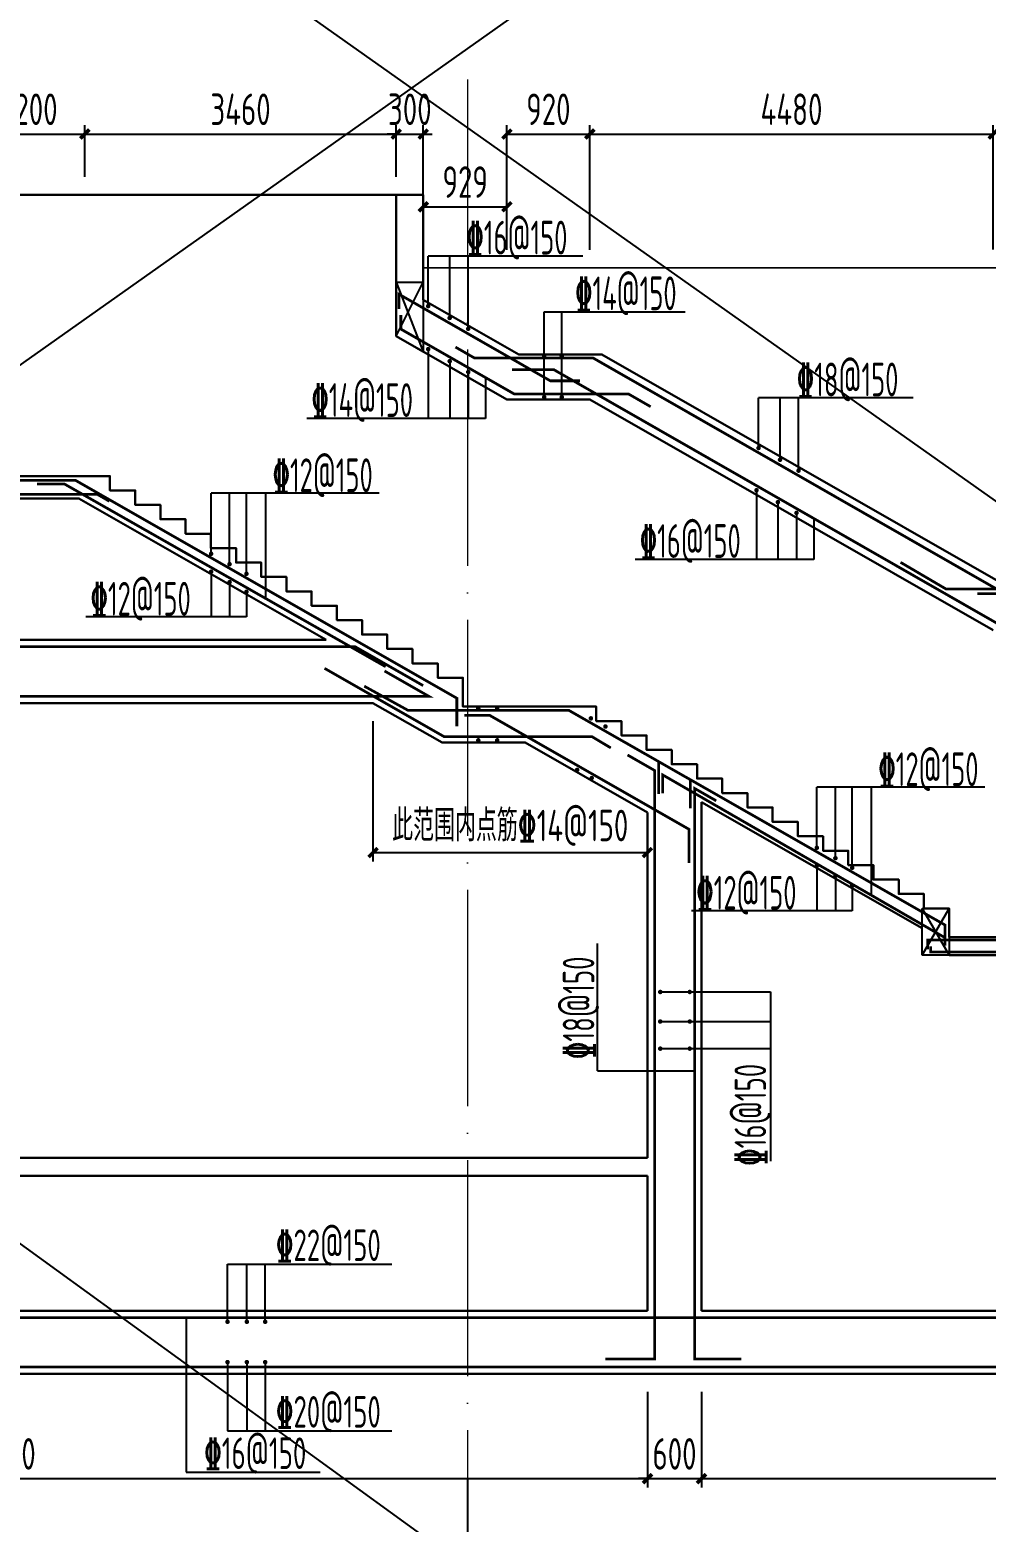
# Model space of a CAD drawing. Header units: millimetres. Extents: x -897614 to 191467, y -439928 to 101803.
# Drawn here: x -735758 to -725137, y -110664 to -94093 of the extents above; entities that cross this region are included whole.
import ezdxf

# ---------------------------------------------------------------- set-up
doc = ezdxf.new("R2010")
doc.units = ezdxf.units.MM
doc.header["$LTSCALE"] = 1000
doc.linetypes.add('ACAD_ISO04W100', pattern=[30, 24, -3, 0, -3])
doc.linetypes.add('DASHED', pattern=[19.05, 12.7, -6.35])
for name, color, linetype in [('AXIS', 3, 'Continuous'), ('DIM_LEAD', 3, 'Continuous'), ('HC_ZP', 4, 'Continuous'), ('JG_TEXT', 7, 'Continuous'), ('REIN', 1, 'Continuous'), ('备注', 1, 'Continuous')]:
    doc.layers.add(name, color=color, linetype=linetype)
for name, color, linetype, lineweight in [('Beam', 4, 'DASHED', 25), ('DOTE', 8, 'ACAD_ISO04W100', 9), ('WALL', 6, 'Continuous', 30)]:
    doc.layers.add(name, color=color, linetype=linetype, lineweight=lineweight)
doc.layers.add('DY', color=1, linetype='Continuous', plot=False)
doc.styles.add('TSSD', font='tssdeng.shx', dxfattribs={"width": 0.7, "bigfont": 'tssdchn.shx'})
doc.dimstyles.new('TSD', dxfattribs={"dimtxt": 350, "dimasz": 100, "dimexe": 100, "dimexo": 200, "dimgap": 100, "dimtad": 1, "dimdec": 0, "dimzin": 0, "dimdsep": 46, "dimtxsty": 'TSSD', "dimblk": 'ARCHTICK', "dimcen": 0.09, "dimclrt": 7, "dimazin": 2, "dimtfac": 1, "dimtdec": 0, "dimtix": 1, "dimtmove": 2, "dimatfit": 3, "dimfxl": 0, "dimtolj": 1, "dimtzin": 0, "dimarcsym": 0})

# ---------------------------------------------------------------- blocks, each defined once
blk = doc.blocks.new('_ArchTick')
at = {"color": 0, "linetype": 'ByBlock', "const_width": 0.4}
blk.add_lwpolyline([(-0.5, -0.5), (0.5, 0.5)], dxfattribs=at)
blk = doc.blocks.new('*D753')
at = {"layer": 'Defpoints', "color": 0, "transparency": 16777216}
for p in [(-743268, -109018, 0), (-728898, -109018), (-728898, -110181)]:
    blk.add_point(p, dxfattribs=at)
at = {"layer": 'DIM_LEAD', "color": 0, "lineweight": -2, "transparency": 16777216}
for p, q in [((-743268, -109218), (-743268, -110281)), ((-728898, -109218), (-728898, -110281)), ((-743268, -110181), (-728898, -110181))]:
    blk.add_line(p, q, dxfattribs=at)
at = {"layer": 'DIM_LEAD', "color": 0, "lineweight": -2, "transparency": 16777216, "xscale": 100, "yscale": 100, "zscale": 100, "rotation": 180}
blk.add_blockref('_ArchTick', (-743268, -110181), dxfattribs=at)
at = {"layer": 'DIM_LEAD', "color": 0, "lineweight": -2, "transparency": 16777216, "xscale": 100, "yscale": 100, "zscale": 100}
blk.add_blockref('_ArchTick', (-728898, -110181), dxfattribs=at)
at = {"layer": 'DIM_LEAD', "color": 7, "transparency": 16777216, "insert": (-736083, -109906), "char_height": 350, "attachment_point": 5, "style": 'TSSD'}
blk.add_mtext('\\A1;14370', dxfattribs=at)
blk = doc.blocks.new('*D754')
at = {"layer": 'Defpoints', "color": 0, "transparency": 16777216}
for p in [(-728898, -109018), (-728298, -109018, 0), (-728298, -110181)]:
    blk.add_point(p, dxfattribs=at)
at = {"layer": 'DIM_LEAD', "color": 0, "lineweight": -2, "transparency": 16777216}
for p, q in [((-728898, -109218), (-728898, -110281)), ((-728298, -109218), (-728298, -110281)), ((-728898, -110181), (-728998, -110181)), ((-728898, -110181), (-728298, -110181)), ((-728298, -110181), (-728198, -110181))]:
    blk.add_line(p, q, dxfattribs=at)
at = {"layer": 'DIM_LEAD', "color": 0, "lineweight": -2, "transparency": 16777216, "xscale": 100, "yscale": 100, "zscale": 100}
blk.add_blockref('_ArchTick', (-728898, -110181), dxfattribs=at)
at = {"layer": 'DIM_LEAD', "color": 0, "lineweight": -2, "transparency": 16777216, "xscale": 100, "yscale": 100, "zscale": 100, "rotation": 180}
blk.add_blockref('_ArchTick', (-728298, -110181), dxfattribs=at)
at = {"layer": 'DIM_LEAD', "color": 7, "transparency": 16777216, "insert": (-728598, -109906), "char_height": 350, "attachment_point": 5, "style": 'TSSD'}
blk.add_mtext('\\A1;600', dxfattribs=at)
blk = doc.blocks.new('*D755')
at = {"layer": 'Defpoints', "color": 0, "transparency": 16777216}
for p in [(-728298, -109018, 0), (-720098, -109018), (-720098, -110181)]:
    blk.add_point(p, dxfattribs=at)
at = {"layer": 'DIM_LEAD', "color": 0, "lineweight": -2, "transparency": 16777216}
for p, q in [((-728298, -109218), (-728298, -110281)), ((-720098, -109218), (-720098, -110281)), ((-728298, -110181), (-720098, -110181))]:
    blk.add_line(p, q, dxfattribs=at)
at = {"layer": 'DIM_LEAD', "color": 0, "lineweight": -2, "transparency": 16777216, "xscale": 100, "yscale": 100, "zscale": 100, "rotation": 180}
blk.add_blockref('_ArchTick', (-728298, -110181), dxfattribs=at)
at = {"layer": 'DIM_LEAD', "color": 0, "lineweight": -2, "transparency": 16777216, "xscale": 100, "yscale": 100, "zscale": 100}
blk.add_blockref('_ArchTick', (-720098, -110181), dxfattribs=at)
at = {"layer": 'DIM_LEAD', "color": 7, "transparency": 16777216, "insert": (-724198, -109906), "char_height": 350, "attachment_point": 5, "style": 'TSSD'}
blk.add_mtext('\\A1;8200', dxfattribs=at)
blk = doc.blocks.new('*D789')
at = {"layer": 'Defpoints', "color": 0, "transparency": 16777216}
for p in [(-735148, -95250), (-736348, -95926, 0), (-735148, -95926, 0)]:
    blk.add_point(p, dxfattribs=at)
at = {"layer": 'DIM_LEAD', "color": 0, "lineweight": -2, "transparency": 16777216}
for p, q in [((-736348, -95726), (-736348, -95150)), ((-736348, -95250), (-735148, -95250)), ((-735148, -95726), (-735148, -95150))]:
    blk.add_line(p, q, dxfattribs=at)
at = {"layer": 'DIM_LEAD', "color": 0, "lineweight": -2, "transparency": 16777216, "xscale": 100, "yscale": 100, "zscale": 100, "rotation": 180}
blk.add_blockref('_ArchTick', (-736348, -95250), dxfattribs=at)
at = {"layer": 'DIM_LEAD', "color": 0, "lineweight": -2, "transparency": 16777216, "xscale": 100, "yscale": 100, "zscale": 100}
blk.add_blockref('_ArchTick', (-735148, -95250), dxfattribs=at)
at = {"layer": 'DIM_LEAD', "color": 7, "transparency": 16777216, "insert": (-735748, -94975), "char_height": 350, "attachment_point": 5, "style": 'TSSD'}
blk.add_mtext('\\A1;1200', dxfattribs=at)
blk = doc.blocks.new('*D790')
at = {"layer": 'Defpoints', "color": 0, "transparency": 16777216}
for p in [(-731688, -95250), (-735148, -95926, 0), (-731688, -95926, 0)]:
    blk.add_point(p, dxfattribs=at)
at = {"layer": 'DIM_LEAD', "color": 0, "lineweight": -2, "transparency": 16777216}
for p, q in [((-735148, -95726), (-735148, -95150)), ((-735148, -95250), (-731688, -95250)), ((-731688, -95726), (-731688, -95150))]:
    blk.add_line(p, q, dxfattribs=at)
at = {"layer": 'DIM_LEAD', "color": 0, "lineweight": -2, "transparency": 16777216, "xscale": 100, "yscale": 100, "zscale": 100, "rotation": 180}
blk.add_blockref('_ArchTick', (-735148, -95250), dxfattribs=at)
at = {"layer": 'DIM_LEAD', "color": 0, "lineweight": -2, "transparency": 16777216, "xscale": 100, "yscale": 100, "zscale": 100}
blk.add_blockref('_ArchTick', (-731688, -95250), dxfattribs=at)
at = {"layer": 'DIM_LEAD', "color": 7, "transparency": 16777216, "insert": (-733418, -94975), "char_height": 350, "attachment_point": 5, "style": 'TSSD'}
blk.add_mtext('\\A1;3460', dxfattribs=at)
blk = doc.blocks.new('*D792')
at = {"layer": 'Defpoints', "color": 0, "transparency": 16777216}
for p in [(-731388, -95250), (-731688, -95926, 0), (-731388, -97091, 0)]:
    blk.add_point(p, dxfattribs=at)
at = {"layer": 'DIM_LEAD', "color": 0, "lineweight": -2, "transparency": 16777216}
for p, q in [((-731688, -95250), (-731788, -95250)), ((-731688, -95726), (-731688, -95150)), ((-731688, -95250), (-731388, -95250)), ((-731388, -96891), (-731388, -95150)), ((-731388, -95250), (-731288, -95250))]:
    blk.add_line(p, q, dxfattribs=at)
at = {"layer": 'DIM_LEAD', "color": 0, "lineweight": -2, "transparency": 16777216, "xscale": 100, "yscale": 100, "zscale": 100}
blk.add_blockref('_ArchTick', (-731688, -95250), dxfattribs=at)
at = {"layer": 'DIM_LEAD', "color": 0, "lineweight": -2, "transparency": 16777216, "xscale": 100, "yscale": 100, "zscale": 100, "rotation": 180}
blk.add_blockref('_ArchTick', (-731388, -95250), dxfattribs=at)
at = {"layer": 'DIM_LEAD', "color": 7, "transparency": 16777216, "insert": (-731538, -94975), "char_height": 350, "attachment_point": 5, "style": 'TSSD'}
blk.add_mtext('\\A1;300', dxfattribs=at)
blk = doc.blocks.new('*D793')
at = {"layer": 'Defpoints', "color": 0, "transparency": 16777216}
for p in [(-730459, -96058), (-730459, -96735), (-731388, -97091, 0)]:
    blk.add_point(p, dxfattribs=at)
at = {"layer": 'DIM_LEAD', "color": 0, "lineweight": -2, "transparency": 16777216}
for p, q in [((-731388, -96891), (-731388, -95958)), ((-731388, -96058), (-730459, -96058)), ((-730459, -96535), (-730459, -95958))]:
    blk.add_line(p, q, dxfattribs=at)
at = {"layer": 'DIM_LEAD', "color": 0, "lineweight": -2, "transparency": 16777216, "xscale": 100, "yscale": 100, "zscale": 100, "rotation": 180}
blk.add_blockref('_ArchTick', (-731388, -96058), dxfattribs=at)
at = {"layer": 'DIM_LEAD', "color": 0, "lineweight": -2, "transparency": 16777216, "xscale": 100, "yscale": 100, "zscale": 100}
blk.add_blockref('_ArchTick', (-730459, -96058), dxfattribs=at)
at = {"layer": 'DIM_LEAD', "color": 7, "transparency": 16777216, "insert": (-730923, -95783), "char_height": 350, "attachment_point": 5, "style": 'TSSD'}
blk.add_mtext('\\A1;929', dxfattribs=at)
blk = doc.blocks.new('*D794')
at = {"layer": 'Defpoints', "color": 0, "transparency": 16777216}
for p in [(-729539, -95250), (-730459, -96735), (-729539, -96735)]:
    blk.add_point(p, dxfattribs=at)
at = {"layer": 'DIM_LEAD', "color": 0, "lineweight": -2, "transparency": 16777216}
for p, q in [((-730459, -96535), (-730459, -95150)), ((-730459, -95250), (-729539, -95250)), ((-729539, -96535), (-729539, -95150))]:
    blk.add_line(p, q, dxfattribs=at)
at = {"layer": 'DIM_LEAD', "color": 0, "lineweight": -2, "transparency": 16777216, "xscale": 100, "yscale": 100, "zscale": 100, "rotation": 180}
blk.add_blockref('_ArchTick', (-730459, -95250), dxfattribs=at)
at = {"layer": 'DIM_LEAD', "color": 0, "lineweight": -2, "transparency": 16777216, "xscale": 100, "yscale": 100, "zscale": 100}
blk.add_blockref('_ArchTick', (-729539, -95250), dxfattribs=at)
at = {"layer": 'DIM_LEAD', "color": 7, "transparency": 16777216, "insert": (-729999, -94975), "char_height": 350, "attachment_point": 5, "style": 'TSSD'}
blk.add_mtext('\\A1;920', dxfattribs=at)
blk = doc.blocks.new('*D795')
at = {"layer": 'Defpoints', "color": 0, "transparency": 16777216}
for p in [(-725059, -95250), (-729539, -96735), (-725059, -96733)]:
    blk.add_point(p, dxfattribs=at)
at = {"layer": 'DIM_LEAD', "color": 0, "lineweight": -2, "transparency": 16777216}
for p, q in [((-729539, -96535), (-729539, -95150)), ((-729539, -95250), (-725059, -95250)), ((-725059, -96533), (-725059, -95150))]:
    blk.add_line(p, q, dxfattribs=at)
at = {"layer": 'DIM_LEAD', "color": 0, "lineweight": -2, "transparency": 16777216, "xscale": 100, "yscale": 100, "zscale": 100, "rotation": 180}
blk.add_blockref('_ArchTick', (-729539, -95250), dxfattribs=at)
at = {"layer": 'DIM_LEAD', "color": 0, "lineweight": -2, "transparency": 16777216, "xscale": 100, "yscale": 100, "zscale": 100}
blk.add_blockref('_ArchTick', (-725059, -95250), dxfattribs=at)
at = {"layer": 'DIM_LEAD', "color": 7, "transparency": 16777216, "insert": (-727299, -94975), "char_height": 350, "attachment_point": 5, "style": 'TSSD'}
blk.add_mtext('\\A1;4480', dxfattribs=at)
blk = doc.blocks.new('*D1130')
at = {"layer": 'Defpoints', "color": 0, "transparency": 16777216}
for p in [(-731947, -101568, 0), (-728898, -102785), (-728898, -103229)]:
    blk.add_point(p, dxfattribs=at)
at = {"layer": 'DIM_LEAD', "color": 0, "lineweight": -2, "transparency": 16777216}
for p, q in [((-731947, -101768), (-731947, -103329)), ((-728898, -102985), (-728898, -103329)), ((-731947, -103229), (-728898, -103229))]:
    blk.add_line(p, q, dxfattribs=at)
at = {"layer": 'DIM_LEAD', "color": 0, "lineweight": -2, "transparency": 16777216, "xscale": 100, "yscale": 100, "zscale": 100, "rotation": 180}
blk.add_blockref('_ArchTick', (-731947, -103229), dxfattribs=at)
at = {"layer": 'DIM_LEAD', "color": 0, "lineweight": -2, "transparency": 16777216, "xscale": 100, "yscale": 100, "zscale": 100}
blk.add_blockref('_ArchTick', (-728898, -103229), dxfattribs=at)
at = {"layer": 'DIM_LEAD', "color": 7, "transparency": 16777216, "insert": (-730423, -102954), "char_height": 350, "attachment_point": 5, "style": 'TSSD'}
blk.add_mtext('\\A1;此范围内点筋\x8414@150', dxfattribs=at)

msp = doc.modelspace()

# ---------------------------------------------------------------- linework, layer by layer
at = {"layer": 'AXIS'}
msp.add_line((-730898.22776, -110178.37096, 0), (-730898.22776, -111998.22092, 0), dxfattribs=at)
at = {"layer": 'Beam'}
for p, q in [((-731688.15501, -96895.60106, 0), (-731388.15501, -97666.64354, 0)), ((-731688.15501, -97495.60106, 0), (-731388.15501, -96895.60106, 0)), ((-725848.15501, -103848.0803), (-725548.15501, -104368.0803)), ((-725848.15501, -104368.0803), (-725548.15501, -103848.0803))]:
    msp.add_line(p, q, dxfattribs=at)
at = {"layer": 'Beam', "elevation": 0}
msp.add_lwpolyline([(-731688.15501, -96895.60106), (-731388.15501, -96895.60106), (-731388.15501, -97666.64354), (-731688.15501, -97495.60106)], close=True, dxfattribs=at)
at = {"layer": 'Beam'}
msp.add_lwpolyline([(-725848.15501, -103848.0803), (-725548.15501, -103848.0803), (-725548.15501, -104368.0803), (-725848.15501, -104368.0803)], close=True, dxfattribs=at)
at = {"layer": 'DOTE', "ltscale": 0.1}
msp.add_line((-730898.22776, -94643.86249, 0), (-730898.22776, -110386.09766, 0), dxfattribs=at)
at = {"layer": 'DY'}
msp.add_line((-665796.93925, -158342.98831), (-897614.31872, 9634.60665), dxfattribs=at)
at = {"layer": 'HC_ZP', "color": 7}
msp.add_line((-731388.15501, -96735.0803), (-711697.655, -96728.0803), dxfattribs=at)
at = {"layer": 'JG_TEXT'}
for p, q in [((-731333.35553, -97160.67672, 0), (-731333.35553, -96604.46533, 0)), ((-729615.93394, -96604.46533, 0), (-731333.35553, -96604.46533, 0)), ((-731095.21122, -97292.12279, 0), (-731095.21122, -96604.46533, 0)), ((-730889.04004, -97412.2627, 0), (-730889.04004, -96604.46533, 0)), ((-730045.15269, -98171.92712, 0), (-730045.15269, -97222.93109, 0)), ((-730045.15269, -97222.93109, 0), (-728478.07786, -97222.93109, 0)), ((-729850.66284, -98171.92712, 0), (-729850.66284, -97222.93109, 0)), ((-731333.35553, -97641.00705, 0), (-731333.35553, -98408.36843, 0)), ((-731095.21122, -97772.45312, 0), (-731095.21122, -98408.36843, 0)), ((-730889.04004, -97892.59303, 0), (-730889.04004, -98408.36843, 0)), ((-730698.2204, -97952.96583, 0), (-730698.2204, -98408.36843, 0)), ((-727664.5657, -98736.0862, 0), (-727664.5657, -98179.8748, 0)), ((-725947.14411, -98179.8748, 0), (-727664.5657, -98179.8748, 0)), ((-727426.42138, -98867.53227, 0), (-727426.42138, -98179.8748, 0)), ((-727220.2502, -98987.67218, 0), (-727220.2502, -98179.8748, 0)), ((-730698.2204, -98408.36843, 0), (-732682.113, -98408.36843, 0)), ((-733745.11548, -99911.20803, 0), (-733745.11548, -99238.44192, 0)), ((-731878.74906, -99238.44192, 0), (-733745.11548, -99238.44192, 0)), ((-733539.62289, -100026.72428, 0), (-733539.62289, -99238.44192, 0)), ((-733352.41275, -100133.42737, 0), (-733352.41275, -99238.44192, 0)), ((-733138.49186, -100407.38008, 0), (-733138.49186, -99238.44192, 0)), ((-727687.60987, -99206.08566, 0), (-727687.60987, -99973.44704, 0)), ((-727449.46555, -99337.53173, 0), (-727449.46555, -99973.44704, 0)), ((-727243.29438, -99457.67164, 0), (-727243.29438, -99973.44704, 0)), ((-727052.47474, -99518.04444, 0), (-727052.47474, -99973.44704, 0)), ((-727052.47474, -99973.44704, 0), (-729036.36734, -99973.44704, 0)), ((-733745.11548, -100110.30701, 0), (-733745.11548, -100609.9524, 0)), ((-733539.62289, -100225.82326, 0), (-733539.62289, -100609.9524, 0)), ((-733352.41275, -100332.52634, 0), (-733352.41275, -100609.9524, 0)), ((-733352.41275, -100609.9524, 0), (-735137.11814, -100609.9524, 0)), ((-727017.21138, -103175.50429, 0), (-727017.21138, -102502.73817, 0)), ((-725150.84496, -102502.73817, 0), (-727017.21138, -102502.73817, 0)), ((-726811.71879, -103291.02054, 0), (-726811.71879, -102502.73817, 0)), ((-726624.50865, -103397.72362, 0), (-726624.50865, -102502.73817, 0)), ((-726410.58776, -103703.4285, 0), (-726410.58776, -102502.73817, 0)), ((-727017.21138, -103374.60326, 0), (-727017.21138, -103874.24866, 0)), ((-726811.71879, -103490.11951, 0), (-726811.71879, -103874.24866, 0)), ((-726624.50865, -103596.8226, 0), (-726624.50865, -103874.24866, 0)), ((-726624.50865, -103874.24866, 0), (-728409.21404, -103874.24866, 0)), ((-729451.85926, -105651.07074), (-729451.85926, -104237.19001)), ((-728756.56826, -104776.94972), (-727532.83589, -104776.94972)), ((-727532.83589, -104776.94972), (-727532.83589, -106656.21661)), ((-728756.56826, -105105.2564), (-727532.83589, -105105.2564)), ((-728756.56826, -105406.20519), (-727532.83589, -105406.20519)), ((-729451.85926, -105651.07074), (-728370.21796, -105651.07074)), ((-733562.44745, -107801.06751, 0), (-731738.89048, -107801.06751, 0)), ((-733562.44745, -108439.06483, 0), (-733562.44745, -107801.06751, 0)), ((-733347.79914, -108439.06483, 0), (-733347.79914, -107801.06751, 0)), ((-733144.0651, -108439.06483, 0), (-733144.0651, -107801.06751, 0)), ((-734021.71915, -108393.3803, 0), (-734021.71915, -110110.294, 0)), ((-733562.44745, -108887.06252, 0), (-733562.44745, -109651.0223, 0)), ((-733347.79914, -108887.06252, 0), (-733347.79914, -109651.0223, 0)), ((-733144.0651, -108887.06252, 0), (-733144.0651, -109651.0223, 0)), ((-733562.44745, -109651.0223, 0), (-731738.89048, -109651.0223, 0)), ((-734021.71915, -110110.294, 0), (-732535.17359, -110110.294, 0))]:
    msp.add_line(p, q, dxfattribs=at)
at = {"layer": 'REIN', "const_width": 30, "elevation": 0}
for points in [[(-731656.65624, -97192.00551), (-731656.65624, -97029.23315), (-729977.91519, -97990.26512), (-729646.89165, -97990.26512)], [(-731637.88674, -97260.05882), (-731637.88674, -97415.7724), (-730376.83883, -98137.43129), (-729107.04908, -98137.43129), (-728863.02729, -98277.75076)], [(-719614.05601, -107926.65945), (-719614.05601, -108393.3803), (-743706.80187, -108393.3803), (-743706.80187, -108028.70241)]]:
    msp.add_lwpolyline(points, dxfattribs=at)
at = {"layer": 'REIN', "const_width": 25, "elevation": 0}
for points in [[(-731345.85553, -97160.67672, 1), (-731320.85553, -97160.67672, 1)], [(-731107.71122, -97292.12279, 1), (-731082.71122, -97292.12279, 1)], [(-730901.54004, -97412.2627, 1), (-730876.54004, -97412.2627, 1)], [(-731345.85553, -97638.52429, 1), (-731320.85553, -97638.52429, 1)], [(-731107.71122, -97772.45312, 1), (-731082.71122, -97772.45312, 1)], [(-730057.65269, -97714.53473, 1), (-730032.65269, -97714.53473, 1)], [(-729863.16284, -97714.53473, 1), (-729838.16284, -97714.53473, 1)], [(-730901.54004, -97892.59303, 1), (-730876.54004, -97892.59303, 1)], [(-730057.65269, -98171.92712, 1), (-730032.65269, -98171.92712, 1)], [(-729863.16284, -98171.92712, 1), (-729838.16284, -98171.92712, 1)], [(-727677.0657, -98736.0862, 1), (-727652.0657, -98736.0862, 1)], [(-727438.92138, -98867.53227, 1), (-727413.92138, -98867.53227, 1)], [(-727232.7502, -98987.67218, 1), (-727207.7502, -98987.67218, 1)], [(-727700.10987, -99206.08566, 1), (-727675.10987, -99206.08566, 1)], [(-727461.96555, -99337.53173, 1), (-727436.96555, -99337.53173, 1)], [(-727255.79438, -99457.67164, 1), (-727230.79438, -99457.67164, 1)], [(-733757.61548, -99911.20803, 1), (-733732.61548, -99911.20803, 1)], [(-733757.61548, -100110.30701, 1), (-733732.61548, -100110.30701, 1)], [(-733552.12289, -100026.72428, 1), (-733527.12289, -100026.72428, 1)], [(-733552.12289, -100225.82326, 1), (-733527.12289, -100225.82326, 1)], [(-733364.91275, -100133.42737, 1), (-733339.91275, -100133.42737, 1)], [(-733364.91275, -100332.52634, 1), (-733339.91275, -100332.52634, 1)], [(-727029.71138, -103175.50429, 1), (-727004.71138, -103175.50429, 1)], [(-727029.71138, -103374.60326, 1), (-727004.71138, -103374.60326, 1)], [(-726824.21879, -103291.02054, 1), (-726799.21879, -103291.02054, 1)], [(-726637.00865, -103397.72362, 1), (-726612.00865, -103397.72362, 1)], [(-726824.21879, -103490.11951, 1), (-726799.21879, -103490.11951, 1)], [(-726637.00865, -103596.8226, 1), (-726612.00865, -103596.8226, 1)], [(-733562.44745, -108451.56483, -1), (-733562.44745, -108426.56483, -1)], [(-733347.79914, -108451.56483, -1), (-733347.79914, -108426.56483, -1)], [(-733144.0651, -108451.56483, -1), (-733144.0651, -108426.56483, -1)], [(-733562.44745, -108899.56252, -1), (-733562.44745, -108874.56252, -1)], [(-733347.79914, -108899.56252, -1), (-733347.79914, -108874.56252, -1)], [(-733144.0651, -108899.56252, -1), (-733144.0651, -108874.56252, -1)]]:
    msp.add_lwpolyline(points, format="xyb", close=True, dxfattribs=at)
at = {"layer": 'REIN', "const_width": 30}
for points in [[(-731031.39417, -97615.39725), (-730819.4032, -97737.43129), (-729501.29532, -97737.43129), (-724428.12217, -100641.38624), (-724097.09863, -100641.38624)], [(-730401.51436, -97867.60272), (-729936.50502, -97867.60272), (-725009.63202, -100687.10042), (-723344.42213, -100687.10043), (-722889.89743, -100944.87466)], [(-744500.17189, -98655.06546), (-743792.80657, -98655.06546), (-743792.80657, -108942.7803), (-719573.455, -108942.7803), (-719573.455, -106786.52145), (-719071.70579, -106786.52145)], [(-731015.82195, -101825.55327), (-731015.82195, -101514.73163), (-735250.66296, -99095.43059), (-736610.4819, -99095.43059), (-736610.4819, -99212.16998)], [(-736579.87377, -99159.59048), (-736579.87377, -99249.45225), (-735010.78681, -99249.45225), (-734874.19728, -99328.09367)], [(-735677.41037, -99136.02411), (-735373.58889, -99136.02411), (-731805.91928, -101165.3669)], [(-721599.60055, -101417.66724), (-721947.46988, -101417.66724), (-723897.70317, -100303.24822), (-725580.78799, -100303.24822), (-726087.85962, -100005.76734)], [(-711533.90062, -102018.3245), (-711533.90062, -101482.61077), (-722698.61868, -101482.61077), (-724676.57413, -100352.35052), (-725236.21184, -100352.35052)], [(-731389.84697, -101374.9034), (-732144.91844, -100943.3803), (-743739.86799, -100943.3803), (-743739.86799, -101244.01423)], [(-731819.17996, -101212.28201), (-731328.4722, -101492.7803), (-743675.19141, -101492.7803), (-743675.19141, -101270.76406)], [(-732485.16235, -101182.90559), (-731159.52374, -101940.41337), (-729517.1069, -101940.41337), (-729305.49042, -102066.70257)], [(-725595.20485, -104263.93809), (-725595.20485, -104032.46292), (-729771.73931, -101649.46619), (-731557.77855, -101649.46619), (-732044.14183, -101380.87104)], [(-728438.53499, -103343.63379), (-728438.53499, -102969.54979), (-730650.1172, -101705.40197), (-730933.68801, -101705.40197)], [(-729119.94627, -102144.99046), (-728819.64161, -102316.95812), (-728819.64161, -108853.11948), (-729367.08753, -108853.11948)], [(-728773.60354, -102577.44995), (-728773.60354, -102218.97047)], [(-725595.20485, -104173.63505), (-728728.38811, -102366.82349), (-728728.38811, -102570.15011)], [(-728423.13312, -102738.32298), (-728423.13312, -102418.93766)], [(-728134.59092, -102654.13337), (-728375.64161, -102516.09714), (-728375.64161, -108853.11948), (-727855.28338, -108853.11948)], [(-725786.41878, -104302.21281), (-725786.41878, -104198.88789), (-724365.98677, -104198.88789), (-719643.39971, -106923.929), (-719643.39971, -107217.2643)], [(-725753.66646, -104270.33748), (-725753.66646, -104331.6611), (-724208.8681, -104331.6611), (-724008.0734, -104449.14386)]]:
    msp.add_lwpolyline(points, dxfattribs=at)
at = {"layer": 'REIN', "const_width": 25}
for points in [[(-730777.47427, -101638.92496, -1), (-730777.47427, -101613.92496, -1)], [(-730567.15518, -101638.92496, -1), (-730567.15518, -101613.92496, -1)], [(-729526.83962, -101750.71379, -1), (-729526.83962, -101725.71379, -1)], [(-729365.09518, -101841.72641, -1), (-729365.09518, -101816.72641, -1)], [(-730777.47427, -101994.76955, -1), (-730777.47427, -101969.76955, -1)], [(-730567.15518, -101994.76955, -1), (-730567.15518, -101969.76955, -1)], [(-729679.46234, -102323.10853, -1), (-729679.46234, -102298.10853, -1)], [(-729517.7179, -102414.12115, -1), (-729517.7179, -102389.12115, -1)], [(-728756.56826, -104789.44972, -1), (-728756.56826, -104764.44972, -1)], [(-728428.42528, -104789.44972, -1), (-728428.42528, -104764.44972, -1)], [(-728756.56826, -105117.7564, -1), (-728756.56826, -105092.7564, -1)], [(-728428.42528, -105117.7564, -1), (-728428.42528, -105092.7564, -1)], [(-728756.56826, -105418.70519, -1), (-728756.56826, -105393.70519, -1)], [(-728428.42528, -105418.70519, -1), (-728428.42528, -105393.70519, -1)]]:
    msp.add_lwpolyline(points, format="xyb", close=True, dxfattribs=at)
at = {"layer": 'WALL'}
for p, q in [((-731688.15501, -95926.0803, 0), (-741128.15501, -95926.0803)), ((-731688.15501, -95926.0803, 0), (-731388.15501, -95926.0803, 0)), ((-731688.15501, -97495.60106, 0), (-731688.15501, -95926.0803, 0)), ((-731388.15501, -97091.15408, 0), (-731388.15501, -95926.0803, 0)), ((-730326.03413, -97698.0803, 0), (-731388.15501, -97091.15408, 0)), ((-730458.81635, -98198.0803, 0), (-731688.15501, -97495.60106, 0)), ((-729406.03413, -97698.0803, 0), (-730326.03413, -97698.0803, 0)), ((-724926.03413, -100258.0803, 0), (-729406.03413, -97698.0803, 0)), ((-729538.81635, -98198.0803, 0), (-730458.81635, -98198.0803, 0)), ((-725058.81635, -100758.0803, 0), (-729538.81635, -98198.0803, 0)), ((-736348.15501, -99298.0803, 0), (-735214.54612, -99298.0803, 0)), ((-735214.54612, -99298.0803, 0), (-732467.04612, -100868.0803, 0)), ((-732467.04612, -100868.0803, 0), (-743268.10657, -100868.0803, 0)), ((-731947.49367, -101568.0803, 0), (-743268.10657, -101568.0803, 0)), ((-731947.49367, -101568.0803, 0), (-731177.49367, -102008.0803, 0)), ((-731177.49367, -102008.0803, 0), (-730257.49367, -102008.0803, 0)), ((-730257.49367, -102008.0803, 0), (-728897.64161, -102785.13862, 0)), ((-728297.64161, -108318.0803, 0), (-728297.64161, -102667.29532, 0)), ((-725848.15501, -104067.00195, 0), (-728297.64161, -102667.29532, 0)), ((-728897.64161, -106618.0803), (-728897.64161, -102785.13862)), ((-724401.2679, -104368.0803, 0), (-725548.15501, -104368.0803, 0)), ((-728897.64161, -106618.0803, 0), (-743268.10657, -106618.0803, 0)), ((-728897.64161, -106818.0803, 0), (-743268.10657, -106818.0803, 0)), ((-728897.64161, -108318.0803), (-728897.64161, -106818.0803)), ((-728897.64161, -108318.0803, 0), (-743268.10657, -108318.0803, 0)), ((-720097.63969, -108318.0803), (-728297.64161, -108318.0803, 0)), ((-719497.63969, -109018.0803), (-743868.10712, -109018.0803, 0))]:
    msp.add_line(p, q, dxfattribs=at)
at = {"layer": 'WALL', "elevation": 0}
msp.add_lwpolyline([(-724068.15501, -104168.0803), (-725548.15501, -104168.0803), (-725548.15501, -103848.0803), (-725828.15501, -103848.0803), (-725828.15501, -103688.0803), (-726108.15501, -103688.0803), (-726108.15501, -103528.0803), (-726388.15501, -103528.0803), (-726388.15501, -103368.0803), (-726668.15501, -103368.0803), (-726668.15501, -103208.0803), (-726948.15501, -103208.0803), (-726948.15501, -103048.0803), (-727228.15501, -103048.0803), (-727228.15501, -102888.0803), (-727508.15501, -102888.0803), (-727508.15501, -102728.0803), (-727788.15501, -102728.0803), (-727788.15501, -102568.0803), (-728068.15501, -102568.0803), (-728068.15501, -102408.0803), (-728348.15501, -102408.0803), (-728348.15501, -102248.0803), (-728628.15501, -102248.0803), (-728628.15501, -102088.0803), (-728908.15501, -102088.0803), (-728908.15501, -101928.0803), (-729188.15501, -101928.0803), (-729188.15501, -101768.0803), (-729468.15501, -101768.0803), (-729468.15501, -101608.0803), (-730948.15501, -101608.0803), (-730948.15501, -101288.0803), (-731228.15501, -101288.0803), (-731228.15501, -101128.0803), (-731508.15501, -101128.0803), (-731508.15501, -100968.0803), (-731788.15501, -100968.0803), (-731788.15501, -100808.0803), (-732068.15501, -100808.0803), (-732068.15501, -100648.0803), (-732348.15501, -100648.0803), (-732348.15501, -100488.0803), (-732628.15501, -100488.0803), (-732628.15501, -100328.0803), (-732908.15501, -100328.0803), (-732908.15501, -100168.0803), (-733188.15501, -100168.0803), (-733188.15501, -100008.0803), (-733468.15501, -100008.0803), (-733468.15501, -99848.0803), (-733748.15501, -99848.0803), (-733748.15501, -99688.0803), (-734028.15501, -99688.0803), (-734028.15501, -99528.0803), (-734308.15501, -99528.0803), (-734308.15501, -99368.0803), (-734588.15501, -99368.0803), (-734588.15501, -99208.0803), (-734868.15501, -99208.0803), (-734868.15501, -99048.0803), (-736348.15501, -99048.0803)], dxfattribs=at)
at = {"layer": '备注', "color": 1}
for p, q in [((-768645.49474, -68489.82125), (-694395.49474, -120989.82125)), ((-694395.49474, -68489.82125), (-768645.49474, -120989.82125))]:
    msp.add_line(p, q, dxfattribs=at)

# ---------------------------------------------------------------- texts
at = {"layer": 'JG_TEXT', "style": 'TSSD'}
for s, height, width, p in [('%%13216@150', 375, 0.6, (-730908.09926, -96587.61929, 0)), ('%%13214@150', 375, 0.6, (-729701.86046, -97206.08506, 0)), ('%%13218@150', 375, 0.6, (-727239.30943, -98163.02877, 0)), ('%%13214@150', 375, 0.6, (-732629.82742, -98391.5224, 0)), ('%%13212@150', 375, 0.6, (-733061.83699, -99226.54181, 0)), ('%%13216@150', 375, 0.6, (-728984.08176, -99956.60101, 0)), ('%%13212@150', 375, 0.6, (-735083.39025, -100598.05229, 0)), ('%%13212@150', 375, 0.6, (-726333.93289, -102490.83806, 0)), ('%%13212@150', 375, 0.6, (-728355.48615, -103862.34854, 0)), ('%%13222@150', 350, 0.65, (-733025.0286, -107764.34263, 0)), ('%%13220@150', 350, 0.65, (-733025.0286, -109614.29743, 0)), ('%%13216@150', 350, 0.65, (-733821.31171, -110073.56912, 0))]:
    msp.add_text(s, height=height, dxfattribs=dict(at, width=width)).set_placement(p)
at = {"layer": 'JG_TEXT', "style": 'TSSD', "width": 0.65}
for s, p in [('%%13218@150', (-729488.58414, -105523.32813, 0)), ('%%13216@150', (-727580.70868, -106708.46191, 0))]:
    msp.add_text(s, height=350, rotation=90, dxfattribs=at).set_placement(p)

# ---------------------------------------------------------------- dimensions: what is measured, and where the dimension line sits
at = {"layer": 'DIM_LEAD'}
for base, p1, p2, picture, middle in [((-735148.15501, -95249.8117), (-736348.15501, -95926.0803, 0), (-735148.15501, -95926.0803, 0), '*D789', (-735748.15501, -94974.8117)), ((-731688.15501, -95249.8117), (-735148.15501, -95926.0803, 0), (-731688.15501, -95926.0803, 0), '*D790', (-733418.15501, -94974.8117)), ((-731388.15501, -95249.8117), (-731688.15501, -95926.0803, 0), (-731388.15501, -97091.15408, 0), '*D792', (-731538.15501, -94974.8117)), ((-729538.81635, -95249.8117), (-730458.81635, -96734.74992), (-729538.81635, -96734.74992), '*D794', (-729998.81635, -94974.8117)), ((-725058.81635, -95249.8117), (-729538.81635, -96734.74992), (-725058.81635, -96732.83021), '*D795', (-727298.81635, -94974.8117)), ((-730458.81635, -96058.48131), (-731388.15501, -97091.15408, 0), (-730458.81635, -96734.74992), '*D793', (-730923.48568, -95783.48131)), ((-728897.64161, -110180.84048), (-743268.10657, -109018.0803, 0), (-728897.64161, -109018.0803), '*D753', (-736082.87409, -109905.84048)), ((-728297.64161, -110180.84048), (-728897.64161, -109018.0803), (-728297.64161, -109018.0803, 0), '*D754', (-728597.64161, -109905.84048)), ((-720097.63969, -110180.84048), (-728297.64161, -109018.0803, 0), (-720097.63969, -109018.0803), '*D755', (-724197.64065, -109905.84048))]:
    dim = msp.add_linear_dim(base=base, p1=p1, p2=p2, dimstyle='TSD', dxfattribs=at)
    dim.commit()
    dim.dimension.update_dxf_attribs({"geometry": picture, "text_midpoint": middle})
dim = msp.add_linear_dim(base=(-728897.64161, -103229.3781), p1=(-731947.49367, -101568.0803, 0), p2=(-728897.64161, -102785.13862), text='此范围内点筋\x8414@150', dimstyle='TSD', dxfattribs=at)
dim.commit()
dim.dimension.update_dxf_attribs({"geometry": '*D1130', "text_midpoint": (-730422.56764, -102954.3781)})

doc.saveas('drawing.dxf')
